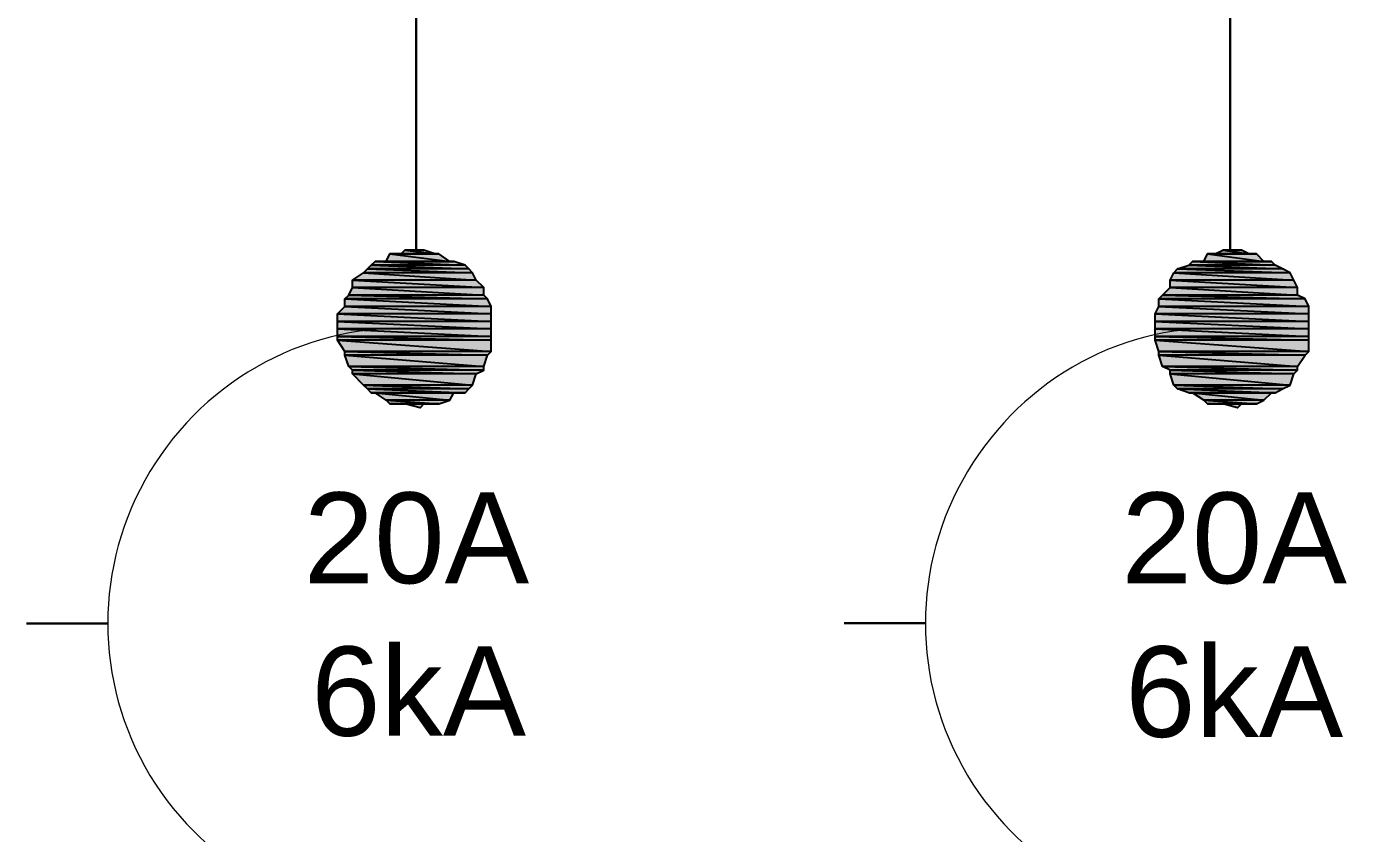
# Model space of a CAD drawing. Header units: millimetres. Extents: x 40 to 176, y -32 to 59.
# Drawn here: x 162.045 to 163.21, y 49.692 to 50.403 of the extents above; entities that cross this region are included whole.
import ezdxf

# ---------------------------------------------------------------- set-up
doc = ezdxf.new("R2010")
doc.units = ezdxf.units.MM
doc.layers.add('13 - Diagrama unifilar', color=7, linetype='Continuous', lineweight=30)
doc.styles.add('Arial0', font='arial.ttf', dxfattribs={"height": 3.14658})

msp = doc.modelspace()

# ---------------------------------------------------------------- hatches: boundary and pattern name
at = {"layer": '13 - Diagrama unifilar', "true_color": 0x000007}
h = msp.add_hatch(color=7, dxfattribs=at)
h.paths.add_polyline_path([(162.4222, 50.1962), (162.3528, 50.1962), (162.4322, 50.1928)])
h.paths.add_polyline_path([(162.3528, 50.1962), (162.4322, 50.1928), (162.3495, 50.1928)])
h = msp.add_hatch(color=7, dxfattribs=at)
h.paths.add_polyline_path([(162.409, 50.2028), (162.366, 50.2028), (162.4189, 50.1962)])
h.paths.add_polyline_path([(162.366, 50.2028), (162.4189, 50.1962), (162.3627, 50.1962)])
h = msp.add_hatch(color=7, dxfattribs=at)
h.paths.add_polyline_path([(162.3958, 50.2061), (162.3792, 50.2061), (162.4057, 50.2028)])
h.paths.add_polyline_path([(162.3792, 50.2061), (162.4057, 50.2028), (162.3759, 50.2028)])
h = msp.add_hatch(color=7, dxfattribs=at)
h.paths.add_polyline_path([(163.1434, 50.1962), (163.0739, 50.1962), (163.1467, 50.1928)])
h.paths.add_polyline_path([(163.0739, 50.1962), (163.1467, 50.1928), (163.0706, 50.1928)])
h = msp.add_hatch(color=7, dxfattribs=at)
h.paths.add_polyline_path([(163.1301, 50.2028), (163.0871, 50.2028), (163.1368, 50.1962)])
h.paths.add_polyline_path([(163.0871, 50.2028), (163.1368, 50.1962), (163.0838, 50.1962)])
h = msp.add_hatch(color=7, dxfattribs=at)
h.paths.add_polyline_path([(163.1169, 50.2061), (163.1004, 50.2061), (163.1235, 50.2028)])
h.paths.add_polyline_path([(163.1004, 50.2061), (163.1235, 50.2028), (163.0938, 50.2028)])
h = msp.add_hatch(color=7, dxfattribs=at)
h.paths.add_polyline_path([(162.4388, 50.1862), (162.3428, 50.1862), (162.4421, 50.1796)])
h.paths.add_polyline_path([(162.3428, 50.1862), (162.4421, 50.1796), (162.3329, 50.1796)])
h = msp.add_hatch(color=7, dxfattribs=at)
h.paths.add_polyline_path([(162.4355, 50.1895), (162.3462, 50.1895), (162.4388, 50.1862)])
h.paths.add_polyline_path([(162.3462, 50.1895), (162.4388, 50.1862), (162.3428, 50.1862)])
h = msp.add_hatch(color=7, dxfattribs=at)
h.paths.add_polyline_path([(162.4322, 50.1928), (162.3495, 50.1928), (162.4355, 50.1895)])
h.paths.add_polyline_path([(162.3495, 50.1928), (162.4355, 50.1895), (162.3462, 50.1895)])
h = msp.add_hatch(color=7, dxfattribs=at)
h.paths.add_polyline_path([(163.1599, 50.1862), (163.0574, 50.1862), (163.1632, 50.1796)])
h.paths.add_polyline_path([(163.0574, 50.1862), (163.1632, 50.1796), (163.0541, 50.1796)])
h = msp.add_hatch(color=7, dxfattribs=at)
h.paths.add_polyline_path([(163.1533, 50.1895), (163.0607, 50.1895), (163.1599, 50.1862)])
h.paths.add_polyline_path([(163.0607, 50.1895), (163.1599, 50.1862), (163.0574, 50.1862)])
h = msp.add_hatch(color=7, dxfattribs=at)
h.paths.add_polyline_path([(163.1467, 50.1928), (163.0706, 50.1928), (163.1533, 50.1895)])
h.paths.add_polyline_path([(163.0706, 50.1928), (163.1533, 50.1895), (163.0607, 50.1895)])
h = msp.add_hatch(color=7, dxfattribs=at)
h.paths.add_polyline_path([(162.4487, 50.173), (162.3329, 50.173), (162.4487, 50.1664)])
h.paths.add_polyline_path([(162.3329, 50.173), (162.4487, 50.1664), (162.3296, 50.1664)])
h = msp.add_hatch(color=7, dxfattribs=at)
h.paths.add_polyline_path([(162.4421, 50.1796), (162.3329, 50.1796), (162.4487, 50.173)])
h.paths.add_polyline_path([(162.3329, 50.1796), (162.4487, 50.173), (162.3329, 50.173)])
h = msp.add_hatch(color=7, dxfattribs=at)
h.paths.add_polyline_path([(163.1665, 50.173), (163.0541, 50.173), (163.1665, 50.1664)])
h.paths.add_polyline_path([(163.0541, 50.173), (163.1665, 50.1664), (163.0474, 50.1664)])
h = msp.add_hatch(color=7, dxfattribs=at)
h.paths.add_polyline_path([(163.1632, 50.1796), (163.0541, 50.1796), (163.1665, 50.173)])
h.paths.add_polyline_path([(163.0541, 50.1796), (163.1665, 50.173), (163.0541, 50.173)])
h = msp.add_hatch(color=7, dxfattribs=at)
h.paths.add_polyline_path([(162.4487, 50.1664), (162.3296, 50.1664), (162.452, 50.1631)])
h.paths.add_polyline_path([(162.3296, 50.1664), (162.452, 50.1631), (162.3263, 50.1631)])
h = msp.add_hatch(color=7, dxfattribs=at)
h.paths.add_polyline_path([(162.452, 50.1631), (162.3263, 50.1631), (162.4553, 50.1565)])
h.paths.add_polyline_path([(162.3263, 50.1631), (162.4553, 50.1565), (162.3263, 50.1565)])
h = msp.add_hatch(color=7, dxfattribs=at)
h.paths.add_polyline_path([(163.1665, 50.1664), (163.0474, 50.1664), (163.1731, 50.1631)])
h.paths.add_polyline_path([(163.0474, 50.1664), (163.1731, 50.1631), (163.0441, 50.1631)])
h = msp.add_hatch(color=7, dxfattribs=at)
h.paths.add_polyline_path([(163.1731, 50.1631), (163.0441, 50.1631), (163.1765, 50.1565)])
h.paths.add_polyline_path([(163.0441, 50.1631), (163.1765, 50.1565), (163.0441, 50.1565)])
h = msp.add_hatch(color=7, dxfattribs=at)
h.paths.add_polyline_path([(162.4553, 50.1565), (162.3263, 50.1565), (162.4553, 50.1498)])
h.paths.add_polyline_path([(162.3263, 50.1565), (162.4553, 50.1498), (162.3197, 50.1498)])
h = msp.add_hatch(color=7, dxfattribs=at)
h.paths.add_polyline_path([(162.4553, 50.1498), (162.3197, 50.1498), (162.4553, 50.1432)])
h.paths.add_polyline_path([(162.3197, 50.1498), (162.4553, 50.1432), (162.3197, 50.1432)])
h = msp.add_hatch(color=7, dxfattribs=at)
h.paths.add_polyline_path([(163.1765, 50.1565), (163.0441, 50.1565), (163.1765, 50.1498)])
h.paths.add_polyline_path([(163.0441, 50.1565), (163.1765, 50.1498), (163.0408, 50.1498)])
h = msp.add_hatch(color=7, dxfattribs=at)
h.paths.add_polyline_path([(163.1765, 50.1498), (163.0408, 50.1498), (163.1765, 50.1432)])
h.paths.add_polyline_path([(163.0408, 50.1498), (163.1765, 50.1432), (163.0408, 50.1432)])
h = msp.add_hatch(color=7, dxfattribs=at)
h.paths.add_polyline_path([(162.4553, 50.1432), (162.3197, 50.1432), (162.4553, 50.1366)])
h.paths.add_polyline_path([(162.3197, 50.1432), (162.4553, 50.1366), (162.3197, 50.1366)])
h = msp.add_hatch(color=7, dxfattribs=at)
h.paths.add_polyline_path([(163.1765, 50.1432), (163.0408, 50.1432), (163.1765, 50.1366)])
h.paths.add_polyline_path([(163.0408, 50.1432), (163.1765, 50.1366), (163.0408, 50.1366)])
h = msp.add_hatch(color=7, dxfattribs=at)
h.paths.add_polyline_path([(162.4553, 50.1366), (162.3197, 50.1366), (162.4553, 50.13)])
h.paths.add_polyline_path([(162.3197, 50.1366), (162.4553, 50.13), (162.3197, 50.13)])
h = msp.add_hatch(color=7, dxfattribs=at)
h.paths.add_polyline_path([(162.4553, 50.13), (162.3197, 50.13), (162.4553, 50.1267)])
h.paths.add_polyline_path([(162.3197, 50.13), (162.4553, 50.1267), (162.3197, 50.1267)])
h = msp.add_hatch(color=7, dxfattribs=at)
h.paths.add_polyline_path([(162.4553, 50.1267), (162.3197, 50.1267), (162.4553, 50.1168)])
h.paths.add_polyline_path([(162.3197, 50.1267), (162.4553, 50.1168), (162.3263, 50.1168)])
h = msp.add_hatch(color=7, dxfattribs=at)
h.paths.add_polyline_path([(163.1765, 50.1366), (163.0408, 50.1366), (163.1765, 50.13)])
h.paths.add_polyline_path([(163.0408, 50.1366), (163.1765, 50.13), (163.0408, 50.13)])
h = msp.add_hatch(color=7, dxfattribs=at)
h.paths.add_polyline_path([(163.1765, 50.13), (163.0408, 50.13), (163.1765, 50.1267)])
h.paths.add_polyline_path([(163.0408, 50.13), (163.1765, 50.1267), (163.0408, 50.1267)])
h = msp.add_hatch(color=7, dxfattribs=at)
h.paths.add_polyline_path([(163.1765, 50.1267), (163.0408, 50.1267), (163.1765, 50.1168)])
h.paths.add_polyline_path([(163.0408, 50.1267), (163.1765, 50.1168), (163.0441, 50.1168)])
h = msp.add_hatch(color=7, dxfattribs=at)
h.paths.add_polyline_path([(162.4553, 50.1168), (162.3263, 50.1168), (162.452, 50.1135)])
h.paths.add_polyline_path([(162.3263, 50.1168), (162.452, 50.1135), (162.3263, 50.1135)])
h = msp.add_hatch(color=7, dxfattribs=at)
h.paths.add_polyline_path([(163.1765, 50.1168), (163.0441, 50.1168), (163.1731, 50.1135)])
h.paths.add_polyline_path([(163.0441, 50.1168), (163.1731, 50.1135), (163.0441, 50.1135)])
h = msp.add_hatch(color=7, dxfattribs=at)
h.paths.add_polyline_path([(162.452, 50.1135), (162.3263, 50.1135), (162.4487, 50.1035)])
h.paths.add_polyline_path([(162.3263, 50.1135), (162.4487, 50.1035), (162.3296, 50.1035)])
h = msp.add_hatch(color=7, dxfattribs=at)
h.paths.add_polyline_path([(162.4487, 50.1035), (162.3296, 50.1035), (162.4487, 50.1002)])
h.paths.add_polyline_path([(162.3296, 50.1035), (162.4487, 50.1002), (162.3329, 50.1002)])
h = msp.add_hatch(color=7, dxfattribs=at)
h.paths.add_polyline_path([(163.1731, 50.1135), (163.0441, 50.1135), (163.1665, 50.1035)])
h.paths.add_polyline_path([(163.0441, 50.1135), (163.1665, 50.1035), (163.0474, 50.1035)])
h = msp.add_hatch(color=7, dxfattribs=at)
h.paths.add_polyline_path([(163.1665, 50.1035), (163.0474, 50.1035), (163.1665, 50.1002)])
h.paths.add_polyline_path([(163.0474, 50.1035), (163.1665, 50.1002), (163.0541, 50.1002)])
h = msp.add_hatch(color=7, dxfattribs=at)
h.paths.add_polyline_path([(162.4487, 50.1002), (162.3329, 50.1002), (162.4421, 50.0969)])
h.paths.add_polyline_path([(162.3329, 50.1002), (162.4421, 50.0969), (162.3329, 50.0969)])
h = msp.add_hatch(color=7, dxfattribs=at)
h.paths.add_polyline_path([(162.4421, 50.0969), (162.3329, 50.0969), (162.4388, 50.087)])
h.paths.add_polyline_path([(162.3329, 50.0969), (162.4388, 50.087), (162.3428, 50.087)])
h = msp.add_hatch(color=7, dxfattribs=at)
h.paths.add_polyline_path([(163.1665, 50.1002), (163.0541, 50.1002), (163.1632, 50.0969)])
h.paths.add_polyline_path([(163.0541, 50.1002), (163.1632, 50.0969), (163.0541, 50.0969)])
h = msp.add_hatch(color=7, dxfattribs=at)
h.paths.add_polyline_path([(163.1632, 50.0969), (163.0541, 50.0969), (163.1599, 50.087)])
h.paths.add_polyline_path([(163.0541, 50.0969), (163.1599, 50.087), (163.0574, 50.087)])
h = msp.add_hatch(color=7, dxfattribs=at)
h.paths.add_polyline_path([(162.4388, 50.087), (162.3428, 50.087), (162.4355, 50.0837)])
h.paths.add_polyline_path([(162.3428, 50.087), (162.4355, 50.0837), (162.3462, 50.0837)])
h = msp.add_hatch(color=7, dxfattribs=at)
h.paths.add_polyline_path([(162.4355, 50.0837), (162.3462, 50.0837), (162.4322, 50.0804)])
h.paths.add_polyline_path([(162.3462, 50.0837), (162.4322, 50.0804), (162.3495, 50.0804)])
h = msp.add_hatch(color=7, dxfattribs=at)
h.paths.add_polyline_path([(162.4222, 50.0804), (162.3528, 50.0804), (162.4189, 50.0738)])
h.paths.add_polyline_path([(162.3528, 50.0804), (162.4189, 50.0738), (162.3627, 50.0738)])
h = msp.add_hatch(color=7, dxfattribs=at)
h.paths.add_polyline_path([(163.1599, 50.087), (163.0574, 50.087), (163.1533, 50.0837)])
h.paths.add_polyline_path([(163.0574, 50.087), (163.1533, 50.0837), (163.0607, 50.0837)])
h = msp.add_hatch(color=7, dxfattribs=at)
h.paths.add_polyline_path([(163.1533, 50.0837), (163.0607, 50.0837), (163.1467, 50.0804)])
h.paths.add_polyline_path([(163.0607, 50.0837), (163.1467, 50.0804), (163.0706, 50.0804)])
h = msp.add_hatch(color=7, dxfattribs=at)
h.paths.add_polyline_path([(163.1434, 50.0804), (163.0739, 50.0804), (163.1368, 50.0738)])
h.paths.add_polyline_path([(163.0739, 50.0804), (163.1368, 50.0738), (163.0838, 50.0738)])
h = msp.add_hatch(color=7, dxfattribs=at)
h.paths.add_polyline_path([(162.4189, 50.0738), (162.3627, 50.0738), (162.409, 50.0705)])
h.paths.add_polyline_path([(162.3627, 50.0738), (162.409, 50.0705), (162.366, 50.0705)])
h = msp.add_hatch(color=7, dxfattribs=at)
h.paths.add_polyline_path([(162.3759, 50.0705), (162.3792, 50.0705), (162.3958, 50.0705)])
h.paths.add_polyline_path([(162.3792, 50.0705), (162.3958, 50.0705), (162.3925, 50.0671)])
h = msp.add_hatch(color=7, dxfattribs=at)
h.paths.add_polyline_path([(163.1368, 50.0738), (163.0838, 50.0738), (163.1301, 50.0705)])
h.paths.add_polyline_path([(163.0838, 50.0738), (163.1301, 50.0705), (163.0871, 50.0705)])
h = msp.add_hatch(color=7, dxfattribs=at)
h.paths.add_polyline_path([(163.0938, 50.0705), (163.1004, 50.0705), (163.1169, 50.0705)])
h.paths.add_polyline_path([(163.1004, 50.0705), (163.1169, 50.0705), (163.1136, 50.0671)])

# ---------------------------------------------------------------- linework, layer by layer
at = {"layer": '13 - Diagrama unifilar'}
for p, q in [((162.3892, 50.507), (162.3892, 50.2061)), ((163.107, 50.507), (163.107, 50.2061)), ((162.1171, 49.877), (162.0454, 49.877)), ((162.8382, 49.8773), (162.7665, 49.8773))]:
    msp.add_line(p, q, dxfattribs=at)
at = {"layer": '13 - Diagrama unifilar', "color": 7, "linetype": 'Continuous', "lineweight": -2, "true_color": 0x000007}
for points in [[(162.3528, 50.1962), (162.4322, 50.1928), (162.3495, 50.1928)], [(162.3627, 50.1962), (162.4222, 50.1962), (162.3528, 50.1962)], [(162.4222, 50.1962), (162.3528, 50.1962), (162.4322, 50.1928)], [(162.366, 50.2028), (162.4189, 50.1962), (162.3627, 50.1962)], [(162.4189, 50.1962), (162.3627, 50.1962), (162.4222, 50.1962)], [(162.3759, 50.2028), (162.409, 50.2028), (162.366, 50.2028)], [(162.409, 50.2028), (162.366, 50.2028), (162.4189, 50.1962)], [(162.3792, 50.2061), (162.4057, 50.2028), (162.3759, 50.2028)], [(162.4057, 50.2028), (162.3759, 50.2028), (162.409, 50.2028)], [(162.3925, 50.2061), (162.3958, 50.2061), (162.3792, 50.2061)], [(162.3958, 50.2061), (162.3792, 50.2061), (162.4057, 50.2028)], [(163.0739, 50.1962), (163.1467, 50.1928), (163.0706, 50.1928)], [(163.0838, 50.1962), (163.1434, 50.1962), (163.0739, 50.1962)], [(163.1434, 50.1962), (163.0739, 50.1962), (163.1467, 50.1928)], [(163.0871, 50.2028), (163.1368, 50.1962), (163.0838, 50.1962)], [(163.1368, 50.1962), (163.0838, 50.1962), (163.1434, 50.1962)], [(163.0938, 50.2028), (163.1301, 50.2028), (163.0871, 50.2028)], [(163.1301, 50.2028), (163.0871, 50.2028), (163.1368, 50.1962)], [(163.1004, 50.2061), (163.1235, 50.2028), (163.0938, 50.2028)], [(163.1235, 50.2028), (163.0938, 50.2028), (163.1301, 50.2028)], [(163.1136, 50.2061), (163.1169, 50.2061), (163.1004, 50.2061)], [(163.1169, 50.2061), (163.1004, 50.2061), (163.1235, 50.2028)], [(162.3428, 50.1862), (162.4421, 50.1796), (162.3329, 50.1796)], [(162.3462, 50.1895), (162.4388, 50.1862), (162.3428, 50.1862)], [(162.4388, 50.1862), (162.3428, 50.1862), (162.4421, 50.1796)], [(162.3495, 50.1928), (162.4355, 50.1895), (162.3462, 50.1895)], [(162.4355, 50.1895), (162.3462, 50.1895), (162.4388, 50.1862)], [(162.4322, 50.1928), (162.3495, 50.1928), (162.4355, 50.1895)], [(163.0574, 50.1862), (163.1632, 50.1796), (163.0541, 50.1796)], [(163.0607, 50.1895), (163.1599, 50.1862), (163.0574, 50.1862)], [(163.1599, 50.1862), (163.0574, 50.1862), (163.1632, 50.1796)], [(163.0706, 50.1928), (163.1533, 50.1895), (163.0607, 50.1895)], [(163.1533, 50.1895), (163.0607, 50.1895), (163.1599, 50.1862)], [(163.1467, 50.1928), (163.0706, 50.1928), (163.1533, 50.1895)], [(162.3329, 50.173), (162.4487, 50.1664), (162.3296, 50.1664)], [(162.4421, 50.1796), (162.3329, 50.1796), (162.4487, 50.173)], [(162.3329, 50.1796), (162.4487, 50.173), (162.3329, 50.173)], [(162.4487, 50.173), (162.3329, 50.173), (162.4487, 50.1664)], [(163.0541, 50.173), (163.1665, 50.1664), (163.0474, 50.1664)], [(163.1632, 50.1796), (163.0541, 50.1796), (163.1665, 50.173)], [(163.0541, 50.1796), (163.1665, 50.173), (163.0541, 50.173)], [(163.1665, 50.173), (163.0541, 50.173), (163.1665, 50.1664)], [(162.3296, 50.1664), (162.452, 50.1631), (162.3263, 50.1631)], [(162.452, 50.1631), (162.3263, 50.1631), (162.4553, 50.1565)], [(162.3263, 50.1631), (162.4553, 50.1565), (162.3263, 50.1565)], [(162.4487, 50.1664), (162.3296, 50.1664), (162.452, 50.1631)], [(163.0474, 50.1664), (163.1731, 50.1631), (163.0441, 50.1631)], [(163.1731, 50.1631), (163.0441, 50.1631), (163.1765, 50.1565)], [(163.0441, 50.1631), (163.1765, 50.1565), (163.0441, 50.1565)], [(163.1665, 50.1664), (163.0474, 50.1664), (163.1731, 50.1631)], [(162.3263, 50.1565), (162.4553, 50.1498), (162.3197, 50.1498)], [(162.4553, 50.1498), (162.3197, 50.1498), (162.4553, 50.1432)], [(162.3197, 50.1498), (162.4553, 50.1432), (162.3197, 50.1432)], [(162.4553, 50.1565), (162.3263, 50.1565), (162.4553, 50.1498)], [(163.0441, 50.1565), (163.1765, 50.1498), (163.0408, 50.1498)], [(163.1765, 50.1498), (163.0408, 50.1498), (163.1765, 50.1432)], [(163.0408, 50.1498), (163.1765, 50.1432), (163.0408, 50.1432)], [(163.1765, 50.1565), (163.0441, 50.1565), (163.1765, 50.1498)], [(162.4553, 50.1432), (162.3197, 50.1432), (162.4553, 50.1366)], [(162.3197, 50.1432), (162.4553, 50.1366), (162.3197, 50.1366)], [(163.1765, 50.1432), (163.0408, 50.1432), (163.1765, 50.1366)], [(163.0408, 50.1432), (163.1765, 50.1366), (163.0408, 50.1366)], [(162.4553, 50.1366), (162.3197, 50.1366), (162.4553, 50.13)], [(162.3197, 50.1366), (162.4553, 50.13), (162.3197, 50.13)], [(162.4553, 50.13), (162.3197, 50.13), (162.4553, 50.1267)], [(162.3197, 50.13), (162.4553, 50.1267), (162.3197, 50.1267)], [(162.4553, 50.1267), (162.3197, 50.1267), (162.4553, 50.1168)], [(162.3197, 50.1267), (162.4553, 50.1168), (162.3263, 50.1168)], [(163.1765, 50.1366), (163.0408, 50.1366), (163.1765, 50.13)], [(163.0408, 50.1366), (163.1765, 50.13), (163.0408, 50.13)], [(163.1765, 50.13), (163.0408, 50.13), (163.1765, 50.1267)], [(163.0408, 50.13), (163.1765, 50.1267), (163.0408, 50.1267)], [(163.1765, 50.1267), (163.0408, 50.1267), (163.1765, 50.1168)], [(163.0408, 50.1267), (163.1765, 50.1168), (163.0441, 50.1168)], [(162.4553, 50.1168), (162.3263, 50.1168), (162.452, 50.1135)], [(162.3263, 50.1168), (162.452, 50.1135), (162.3263, 50.1135)], [(163.1765, 50.1168), (163.0441, 50.1168), (163.1731, 50.1135)], [(163.0441, 50.1168), (163.1731, 50.1135), (163.0441, 50.1135)], [(162.452, 50.1135), (162.3263, 50.1135), (162.4487, 50.1035)], [(162.3263, 50.1135), (162.4487, 50.1035), (162.3296, 50.1035)], [(162.4487, 50.1035), (162.3296, 50.1035), (162.4487, 50.1002)], [(162.3296, 50.1035), (162.4487, 50.1002), (162.3329, 50.1002)], [(163.1731, 50.1135), (163.0441, 50.1135), (163.1665, 50.1035)], [(163.0441, 50.1135), (163.1665, 50.1035), (163.0474, 50.1035)], [(163.1665, 50.1035), (163.0474, 50.1035), (163.1665, 50.1002)], [(163.0474, 50.1035), (163.1665, 50.1002), (163.0541, 50.1002)], [(162.4487, 50.1002), (162.3329, 50.1002), (162.4421, 50.0969)], [(162.3329, 50.1002), (162.4421, 50.0969), (162.3329, 50.0969)], [(162.4421, 50.0969), (162.3329, 50.0969), (162.4388, 50.087)], [(162.3329, 50.0969), (162.4388, 50.087), (162.3428, 50.087)], [(163.1665, 50.1002), (163.0541, 50.1002), (163.1632, 50.0969)], [(163.0541, 50.1002), (163.1632, 50.0969), (163.0541, 50.0969)], [(163.1632, 50.0969), (163.0541, 50.0969), (163.1599, 50.087)], [(163.0541, 50.0969), (163.1599, 50.087), (163.0574, 50.087)], [(162.4388, 50.087), (162.3428, 50.087), (162.4355, 50.0837)], [(162.3428, 50.087), (162.4355, 50.0837), (162.3462, 50.0837)], [(162.4355, 50.0837), (162.3462, 50.0837), (162.4322, 50.0804)], [(162.3462, 50.0837), (162.4322, 50.0804), (162.3495, 50.0804)], [(162.4322, 50.0804), (162.3495, 50.0804), (162.4222, 50.0804)], [(162.3495, 50.0804), (162.4222, 50.0804), (162.3528, 50.0804)], [(162.4222, 50.0804), (162.3528, 50.0804), (162.4189, 50.0738)], [(162.3528, 50.0804), (162.4189, 50.0738), (162.3627, 50.0738)], [(163.1599, 50.087), (163.0574, 50.087), (163.1533, 50.0837)], [(163.0574, 50.087), (163.1533, 50.0837), (163.0607, 50.0837)], [(163.1533, 50.0837), (163.0607, 50.0837), (163.1467, 50.0804)], [(163.0607, 50.0837), (163.1467, 50.0804), (163.0706, 50.0804)], [(163.1467, 50.0804), (163.0706, 50.0804), (163.1434, 50.0804)], [(163.0706, 50.0804), (163.1434, 50.0804), (163.0739, 50.0804)], [(163.1434, 50.0804), (163.0739, 50.0804), (163.1368, 50.0738)], [(163.0739, 50.0804), (163.1368, 50.0738), (163.0838, 50.0738)], [(162.4189, 50.0738), (162.3627, 50.0738), (162.409, 50.0705)], [(162.3627, 50.0738), (162.409, 50.0705), (162.366, 50.0705)], [(162.409, 50.0705), (162.366, 50.0705), (162.4057, 50.0705)], [(162.366, 50.0705), (162.4057, 50.0705), (162.3759, 50.0705)], [(162.3759, 50.0705), (162.3792, 50.0705), (162.3958, 50.0705)], [(162.3759, 50.0705), (162.4057, 50.0705), (162.3958, 50.0705)], [(162.3792, 50.0705), (162.3958, 50.0705), (162.3925, 50.0671)], [(163.1368, 50.0738), (163.0838, 50.0738), (163.1301, 50.0705)], [(163.0838, 50.0738), (163.1301, 50.0705), (163.0871, 50.0705)], [(163.1301, 50.0705), (163.0871, 50.0705), (163.1235, 50.0705)], [(163.0871, 50.0705), (163.1235, 50.0705), (163.0938, 50.0705)], [(163.0938, 50.0705), (163.1004, 50.0705), (163.1169, 50.0705)], [(163.0938, 50.0705), (163.1235, 50.0705), (163.1169, 50.0705)], [(163.1004, 50.0705), (163.1169, 50.0705), (163.1136, 50.0671)]]:
    msp.add_lwpolyline(points, close=True, dxfattribs=at)
at = {"layer": '13 - Diagrama unifilar', "color": 7, "linetype": 'Continuous', "lineweight": 9, "true_color": 0x000007}
for points in [[(162.3925, 50.1366), (162.2965, 50.1432), (162.2039, 50.0936), (162.1543, 50.0109), (162.1543, 50.0109), (162.1047, 49.9282), (162.1047, 49.8257), (162.1543, 49.743), (162.1543, 49.743), (162.2039, 49.6603), (162.2965, 49.614), (162.3925, 49.6173)], [(163.1103, 50.1366), (163.0144, 50.1432), (162.925, 50.0936), (162.8754, 50.0109), (162.8754, 50.0109), (162.8258, 49.9282), (162.8258, 49.8257), (162.8754, 49.743), (162.8754, 49.743), (162.925, 49.6603), (163.0144, 49.614), (163.1103, 49.6173)]]:
    msp.add_open_spline(points, degree=3, knots=[0, 0, 0, 0, 0.083333, 0.083333, 0.083333, 0.083334, 0.166667, 0.166667, 0.166667, 0.166668, 1, 1, 1, 1], dxfattribs=at)

# ---------------------------------------------------------------- texts
at = {"layer": '13 - Diagrama unifilar', "color": 7, "true_color": 0x000007, "style": 'Arial0'}
for s, height, p in [('20A', 0.08001, (162.2899, 49.9124)), ('20A', 0.08001, (163.0111, 49.9124)), ('6kA', 0.07874, (162.2965, 49.7779)), ('6kA', 0.0799, (163.0144, 49.7769))]:
    msp.add_text(s, height=height, dxfattribs=at).set_placement(p)

doc.saveas('drawing.dxf')
